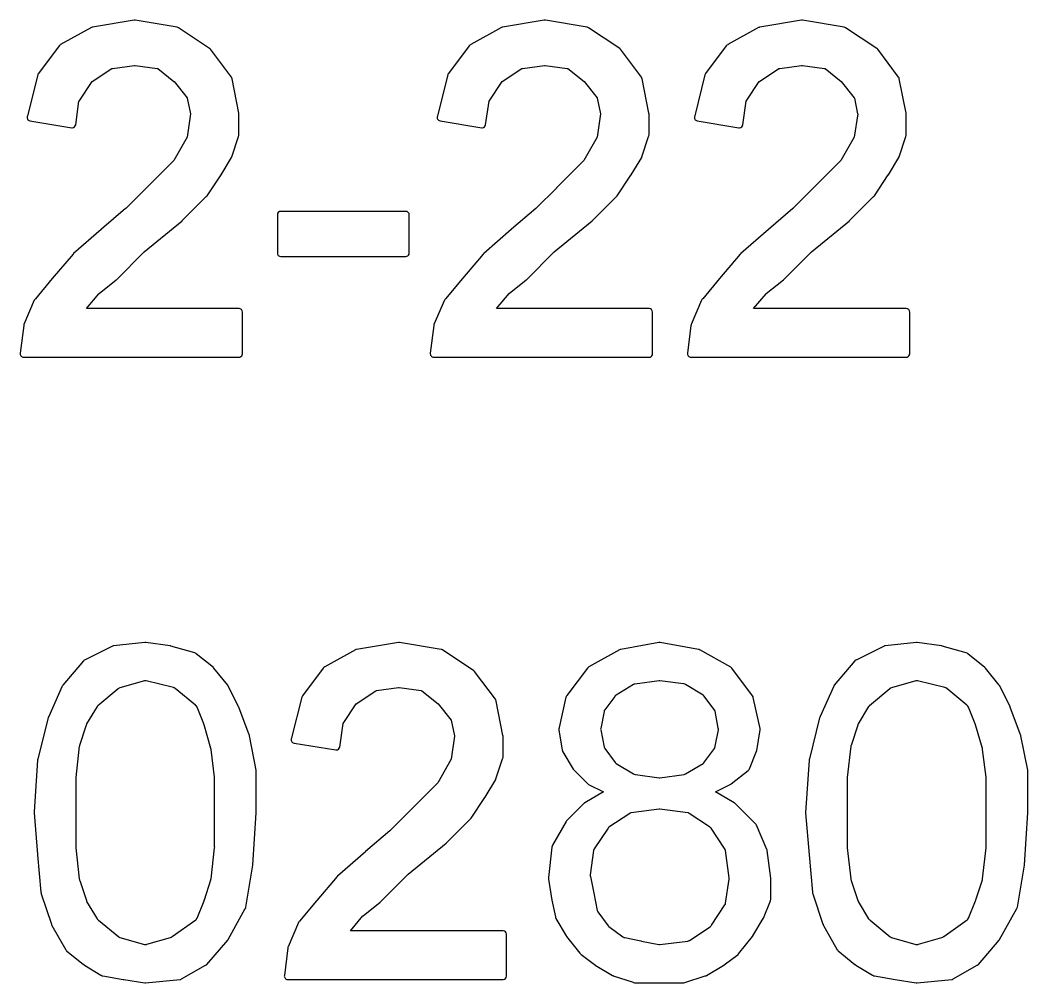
# Model space of a CAD drawing. Extents: x -200 to 200, y -150 to 150.
# Drawn here: x -155.58 to -146.66, y -131.6 to -123.08 of the extents above; entities that cross this region are included whole.
import ezdxf

# ---------------------------------------------------------------- set-up
doc = ezdxf.new("R2010")
doc.units = 0
doc.header["$MEASUREMENT"] = 0
doc.layers.get('0').update_dxf_attribs({"linetype": 'CONTINUOUS'})

msp = doc.modelspace()

# ---------------------------------------------------------------- linework, layer by layer
for points in [[(-154.556999, -123.080999), (-154.567009, -123.080999), (-154.567009, -123.080999), (-154.935997, -123.143004), (-154.935997, -123.143004), (-154.939003, -123.144003), (-154.939003, -123.144003, 0.063643), (-154.946007, -123.147001), (-154.946007, -123.147001), (-155.21801, -123.296995), (-155.21801, -123.296995), (-155.219002, -123.297995), (-155.219002, -123.297995, 0.139195), (-155.232002, -123.308005), (-155.232002, -123.308005), (-155.415001, -123.553), (-155.415001, -123.553), (-155.415001, -123.553999), (-155.415001, -123.553999, 0.113912), (-155.420997, -123.566), (-155.420997, -123.566), (-155.512001, -123.927), (-155.512001, -123.927), (-155.512001, -123.928), (-155.512001, -123.928, 0.509362), (-155.489998, -123.971998), (-155.489998, -123.971998), (-155.120002, -124.032995), (-155.120002, -124.032995), (-155.114998, -124.032995), (-155.114998, -124.032995, 0.375928), (-155.084999, -124.007002), (-155.084999, -124.007002), (-155.056007, -123.798994), (-155.056007, -123.798994), (-155.055, -123.797995), (-155.055, -123.797995), (-154.939995, -123.625006), (-154.939995, -123.625006), (-154.939003, -123.623999), (-154.939003, -123.623999), (-154.765999, -123.509001), (-154.765999, -123.509001), (-154.75901, -123.508001), (-154.75901, -123.508001), (-154.56501, -123.481001), (-154.56501, -123.481001), (-154.558998, -123.481001), (-154.558998, -123.481001), (-154.364006, -123.508001), (-154.364006, -123.508001), (-154.357994, -123.509001), (-154.357994, -123.509001), (-154.216011, -123.622999), (-154.216011, -123.622999), (-154.213997, -123.623999), (-154.213997, -123.623999), (-154.099006, -123.769003), (-154.099006, -123.769003), (-154.097999, -123.769995), (-154.097999, -123.769995), (-154.069999, -123.908995), (-154.069999, -123.908995), (-154.069008, -123.910002), (-154.069008, -123.910002), (-154.099006, -124.114996), (-154.099006, -124.114996), (-154.099006, -124.115996), (-154.099006, -124.115996), (-154.217003, -124.323004), (-154.217003, -124.323004), (-154.217003, -124.324003), (-154.217003, -124.324003), (-154.458, -124.565001), (-154.458, -124.565001, 0.023761), (-154.459999, -124.567), (-154.459999, -124.567), (-154.639, -124.746), (-154.639, -124.746, 0.041039), (-154.642997, -124.748999), (-154.642997, -124.748999), (-154.857002, -124.931998), (-154.857002, -124.931998), (-154.859001, -124.934004), (-154.859001, -124.934004), (-155.103004, -125.147001), (-155.103004, -125.147001), (-155.103996, -125.148001), (-155.103996, -125.148001, 0.046503), (-155.108009, -125.152006), (-155.108009, -125.152006), (-155.292, -125.367003), (-155.292, -125.367003), (-155.292, -125.368002), (-155.292, -125.368002), (-155.441002, -125.547003), (-155.441002, -125.547003), (-155.441993, -125.548002), (-155.441993, -125.548002, 0.124752), (-155.450996, -125.560004), (-155.450996, -125.560004), (-155.543007, -125.773993), (-155.543007, -125.773993), (-155.543007, -125.774992), (-155.543007, -125.774992, 0.068212), (-155.54499, -125.782995), (-155.54499, -125.782995), (-155.576011, -126.027006), (-155.576011, -126.027006), (-155.576011, -126.027998), (-155.576011, -126.027998, 0.463417), (-155.545997, -126.063002), (-155.545997, -126.063002), (-153.639, -126.063002), (-153.639, -126.063002), (-153.631004, -126.062002), (-153.631004, -126.062002, 0.337458), (-153.608986, -126.032995), (-153.608986, -126.032995), (-153.608986, -125.663992), (-153.608986, -125.663992, 0.414214), (-153.639, -125.634001), (-153.639, -125.634001), (-154.989998, -125.634001), (-154.989998, -125.634001), (-154.879997, -125.502005), (-154.879997, -125.502005), (-154.877998, -125.501005), (-154.877998, -125.501005), (-154.726997, -125.379996), (-154.726997, -125.379996, 0.023761), (-154.724998, -125.377997), (-154.724998, -125.377997), (-154.478996, -125.131994), (-154.478996, -125.131994), (-154.143013, -124.857001), (-154.143013, -124.857001), (-154.140999, -124.854994), (-154.140999, -124.854994), (-153.928993, -124.641997), (-153.928993, -124.641997), (-153.926994, -124.641005), (-153.926994, -124.641005, 0.064618), (-153.922004, -124.634993), (-153.922004, -124.634993), (-153.797996, -124.450995), (-153.797996, -124.450995, 0.018467), (-153.797004, -124.449003), (-153.797004, -124.449003), (-153.704994, -124.294996), (-153.704994, -124.294996), (-153.704994, -124.293997), (-153.704994, -124.293997, 0.045694), (-153.70301, -124.289), (-153.70301, -124.289), (-153.643989, -124.109999), (-153.643989, -124.109999), (-153.642997, -124.108999), (-153.642997, -124.108999, 0.120181), (-153.640007, -124.094999), (-153.640007, -124.094999), (-153.640007, -123.911001), (-153.640007, -123.911001, 0.051108), (-153.640999, -123.905005), (-153.640999, -123.905005), (-153.700996, -123.599997), (-153.700996, -123.599997), (-153.700996, -123.598997), (-153.700996, -123.598997, 0.128374), (-153.706993, -123.584997), (-153.706993, -123.584997), (-153.89199, -123.338995), (-153.89199, -123.338995, 0.082704), (-153.898994, -123.331999), (-153.898994, -123.331999), (-154.176002, -123.148001), (-154.176002, -123.148001, 0.108404), (-154.187996, -123.143004), (-154.187996, -123.143004), (-154.556999, -123.080999)], [(-150.926994, -123.080999), (-150.937004, -123.080999), (-150.937004, -123.080999), (-151.306007, -123.143004), (-151.306007, -123.143004), (-151.308998, -123.144003), (-151.308998, -123.144003, 0.063656), (-151.316001, -123.147001), (-151.316001, -123.147001), (-151.587989, -123.296995), (-151.587989, -123.296995), (-151.589012, -123.297995), (-151.589012, -123.297995, 0.139075), (-151.601997, -123.308005), (-151.601997, -123.308005), (-151.786003, -123.553), (-151.786003, -123.553), (-151.786003, -123.553999), (-151.786003, -123.553999, 0.113912), (-151.791999, -123.566), (-151.791999, -123.566), (-151.883003, -123.928999), (-151.883003, -123.928999), (-151.883003, -123.929999), (-151.883003, -123.929999, 0.486421), (-151.859993, -123.971998), (-151.859993, -123.971998), (-151.491005, -124.032995), (-151.491005, -124.032995), (-151.486, -124.032995), (-151.486, -124.032995, 0.375928), (-151.456001, -124.007002), (-151.456001, -124.007002), (-151.426002, -123.798994), (-151.426002, -123.798994), (-151.42501, -123.797995), (-151.42501, -123.797995), (-151.309989, -123.625006), (-151.309989, -123.625006), (-151.308998, -123.623999), (-151.308998, -123.623999), (-151.135994, -123.509001), (-151.135994, -123.509001), (-151.12899, -123.508001), (-151.12899, -123.508001), (-150.934989, -123.481001), (-150.934989, -123.481001), (-150.929008, -123.481001), (-150.929008, -123.481001), (-150.735008, -123.508001), (-150.735008, -123.508001), (-150.728004, -123.509001), (-150.728004, -123.509001), (-150.584999, -123.623999), (-150.584999, -123.623999), (-150.583992, -123.625006), (-150.583992, -123.625006), (-150.469001, -123.769003), (-150.469001, -123.769003), (-150.468009, -123.769995), (-150.468009, -123.769995), (-150.439994, -123.908995), (-150.439994, -123.908995), (-150.438987, -123.910002), (-150.438987, -123.910002), (-150.469001, -124.114996), (-150.469001, -124.114996), (-150.469001, -124.115996), (-150.469001, -124.115996), (-150.586998, -124.323004), (-150.586998, -124.323004), (-150.586998, -124.324003), (-150.586998, -124.324003), (-150.82801, -124.565001), (-150.82801, -124.565001, 0.023666), (-150.829994, -124.567), (-150.829994, -124.567), (-151.008995, -124.746), (-151.008995, -124.746, 0.041133), (-151.013008, -124.748999), (-151.013008, -124.748999), (-151.226997, -124.931998), (-151.226997, -124.931998), (-151.228996, -124.934004), (-151.228996, -124.934004), (-151.472999, -125.147001), (-151.472999, -125.147001), (-151.474006, -125.148001), (-151.474006, -125.148001, 0.046327), (-151.477989, -125.152006), (-151.477989, -125.152006), (-151.66201, -125.367003), (-151.66201, -125.367003), (-151.66201, -125.368002), (-151.66201, -125.368002), (-151.810997, -125.547003), (-151.810997, -125.547003), (-151.812004, -125.548002), (-151.812004, -125.548002, 0.124752), (-151.821006, -125.560004), (-151.821006, -125.560004), (-151.913993, -125.773993), (-151.913993, -125.773993), (-151.913993, -125.774992), (-151.913993, -125.774992, 0.068259), (-151.915992, -125.782995), (-151.915992, -125.782995), (-151.945991, -126.027006), (-151.945991, -126.027006), (-151.945991, -126.027998), (-151.945991, -126.027998, 0.463441), (-151.915992, -126.063002), (-151.915992, -126.063002), (-150.00901, -126.063002), (-150.00901, -126.063002), (-150.000999, -126.062002), (-150.000999, -126.062002, 0.337322), (-149.978996, -126.032995), (-149.978996, -126.032995), (-149.978996, -125.663992), (-149.978996, -125.663992, 0.414214), (-150.00901, -125.634001), (-150.00901, -125.634001), (-151.360008, -125.634001), (-151.360008, -125.634001), (-151.249, -125.501005), (-151.249, -125.501005), (-151.247001, -125.499991), (-151.247001, -125.499991), (-151.097999, -125.379996), (-151.097999, -125.379996, 0.023761), (-151.096, -125.377997), (-151.096, -125.377997), (-150.849006, -125.131994), (-150.849006, -125.131994), (-150.512992, -124.857001), (-150.512992, -124.857001, 0.023804), (-150.510993, -124.854994), (-150.510993, -124.854994), (-150.299003, -124.641997), (-150.299003, -124.641997), (-150.297004, -124.641005), (-150.297004, -124.641005, 0.06471), (-150.291999, -124.634993), (-150.291999, -124.634993), (-150.170005, -124.453001), (-150.170005, -124.453001), (-150.168998, -124.452002), (-150.168998, -124.452002, 0.018252), (-150.168006, -124.449995), (-150.168006, -124.449995), (-150.075004, -124.296004), (-150.075004, -124.296004), (-150.075996, -124.294996), (-150.075996, -124.294996, 0.057391), (-150.073005, -124.289), (-150.073005, -124.289), (-150.013999, -124.109999), (-150.013999, -124.109999), (-150.012992, -124.108999), (-150.012992, -124.108999, 0.120181), (-150.010002, -124.094999), (-150.010002, -124.094999), (-150.010002, -123.911001), (-150.010002, -123.911001, 0.051142), (-150.011009, -123.905005), (-150.011009, -123.905005), (-150.070991, -123.599997), (-150.070991, -123.599997), (-150.070991, -123.598997), (-150.070991, -123.598997, 0.128453), (-150.077003, -123.584997), (-150.077003, -123.584997), (-150.262001, -123.338995), (-150.262001, -123.338995, 0.082732), (-150.269004, -123.331999), (-150.269004, -123.331999), (-150.545997, -123.148001), (-150.545997, -123.148001, 0.108404), (-150.557991, -123.143004), (-150.557991, -123.143004), (-150.926994, -123.080999)], [(-148.651008, -123.080999), (-148.661003, -123.080999), (-148.661003, -123.080999), (-149.030006, -123.143004), (-149.030006, -123.143004), (-149.032997, -123.144003), (-149.032997, -123.144003, 0.063643), (-149.04, -123.147001), (-149.04, -123.147001), (-149.312004, -123.296995), (-149.312004, -123.296995), (-149.312995, -123.297995), (-149.312995, -123.297995, 0.139237), (-149.325996, -123.308005), (-149.325996, -123.308005), (-149.508995, -123.553), (-149.508995, -123.553), (-149.508995, -123.553999), (-149.508995, -123.553999, 0.113942), (-149.515006, -123.566), (-149.515006, -123.566), (-149.60601, -123.928999), (-149.60601, -123.928999), (-149.60601, -123.929999), (-149.60601, -123.929999, 0.486421), (-149.583, -123.971998), (-149.583, -123.971998), (-149.213996, -124.032995), (-149.213996, -124.032995), (-149.208991, -124.032995), (-149.208991, -124.032995, 0.375928), (-149.178993, -124.007002), (-149.178993, -124.007002), (-149.150001, -123.798994), (-149.150001, -123.798994), (-149.148994, -123.797995), (-149.148994, -123.797995), (-149.033988, -123.625006), (-149.033988, -123.625006), (-149.032997, -123.623999), (-149.032997, -123.623999), (-148.859992, -123.509001), (-148.859992, -123.509001), (-148.853004, -123.508001), (-148.853004, -123.508001), (-148.659004, -123.481001), (-148.659004, -123.481001), (-148.653007, -123.481001), (-148.653007, -123.481001), (-148.458, -123.508001), (-148.458, -123.508001), (-148.452003, -123.509001), (-148.452003, -123.509001), (-148.310005, -123.622999), (-148.310005, -123.622999), (-148.30799, -123.623999), (-148.30799, -123.623999), (-148.193, -123.769003), (-148.193, -123.769003), (-148.192008, -123.769995), (-148.192008, -123.769995), (-148.164009, -123.908995), (-148.164009, -123.908995), (-148.163001, -123.910002), (-148.163001, -123.910002), (-148.193, -124.114996), (-148.193, -124.114996), (-148.193, -124.115996), (-148.193, -124.115996), (-148.310996, -124.323004), (-148.310996, -124.323004), (-148.310996, -124.324003), (-148.310996, -124.324003), (-148.733009, -124.746), (-148.733009, -124.746, 0.040933), (-148.736991, -124.748999), (-148.736991, -124.748999), (-148.95301, -124.934004), (-148.95301, -124.934004), (-149.196998, -125.147001), (-149.196998, -125.147001), (-149.19799, -125.148001), (-149.19799, -125.148001, 0.046503), (-149.202003, -125.152006), (-149.202003, -125.152006), (-149.386009, -125.367003), (-149.386009, -125.367003), (-149.386009, -125.368002), (-149.386009, -125.368002), (-149.534996, -125.547003), (-149.534996, -125.547003), (-149.536003, -125.548002), (-149.536003, -125.548002, 0.124752), (-149.545005, -125.560004), (-149.545005, -125.560004), (-149.637001, -125.773993), (-149.637001, -125.773993), (-149.637001, -125.774992), (-149.637001, -125.774992, 0.068226), (-149.638999, -125.782995), (-149.638999, -125.782995), (-149.670005, -126.027006), (-149.670005, -126.027006), (-149.670005, -126.027998), (-149.670005, -126.027998, 0.463417), (-149.639991, -126.063002), (-149.639991, -126.063002), (-147.733009, -126.063002), (-147.733009, -126.063002), (-147.724998, -126.062002), (-147.724998, -126.062002, 0.337322), (-147.70301, -126.032995), (-147.70301, -126.032995), (-147.70301, -125.663992), (-147.70301, -125.663992, 0.414214), (-147.733009, -125.634001), (-147.733009, -125.634001), (-149.084007, -125.634001), (-149.084007, -125.634001), (-148.974006, -125.502005), (-148.974006, -125.502005), (-148.972007, -125.501005), (-148.972007, -125.501005), (-148.820991, -125.379996), (-148.820991, -125.379996, 0.023761), (-148.818992, -125.377997), (-148.818992, -125.377997), (-148.57299, -125.131994), (-148.57299, -125.131994), (-148.237007, -124.857001), (-148.237007, -124.857001, 0.02389), (-148.234992, -124.854994), (-148.234992, -124.854994), (-148.021995, -124.641997), (-148.021995, -124.641997), (-148.019996, -124.641005), (-148.019996, -124.641005, 0.064686), (-148.014991, -124.634993), (-148.014991, -124.634993), (-147.892005, -124.450995), (-147.892005, -124.450995, 0.018528), (-147.890998, -124.449003), (-147.890998, -124.449003), (-147.799003, -124.294996), (-147.799003, -124.294996), (-147.799003, -124.293997), (-147.799003, -124.293997, 0.045752), (-147.797004, -124.289), (-147.797004, -124.289), (-147.737998, -124.109999), (-147.737998, -124.109999), (-147.736991, -124.108999), (-147.736991, -124.108999, 0.120181), (-147.734001, -124.094999), (-147.734001, -124.094999), (-147.734001, -123.911001), (-147.734001, -123.911001, 0.051108), (-147.734992, -123.905005), (-147.734992, -123.905005), (-147.795005, -123.599997), (-147.795005, -123.599997), (-147.795005, -123.598997), (-147.795005, -123.598997, 0.128434), (-147.801002, -123.584997), (-147.801002, -123.584997), (-147.985999, -123.338995), (-147.985999, -123.338995, 0.082732), (-147.993003, -123.331999), (-147.993003, -123.331999), (-148.269996, -123.148001), (-148.269996, -123.148001, 0.108529), (-148.282005, -123.143004), (-148.282005, -123.143004), (-148.651008, -123.080999)], [(-152.132011, -124.803, 0.414214), (-152.161995, -124.773001), (-152.161995, -124.773001), (-153.270012, -124.773001), (-153.270012, -124.773001, 0.414214), (-153.299995, -124.803), (-153.299995, -124.803), (-153.299995, -125.140997), (-153.299995, -125.140997, 0.414214), (-153.270012, -125.171004), (-153.270012, -125.171004), (-152.161995, -125.171004), (-152.161995, -125.171004), (-152.153999, -125.169989), (-152.153999, -125.169989, 0.337421), (-152.132011, -125.140997), (-152.132011, -125.140997), (-152.132011, -124.803)], [(-154.465004, -128.586996), (-154.471992, -128.586996), (-154.471992, -128.586996), (-154.749, -128.618002), (-154.749, -128.618002), (-154.754005, -128.618994), (-154.754005, -128.618994, 0.044946), (-154.75901, -128.620993), (-154.75901, -128.620993), (-155.000999, -128.741995), (-155.000999, -128.741995, 0.139455), (-155.015007, -128.750998), (-155.015007, -128.750998), (-155.200004, -128.96601), (-155.200004, -128.96601), (-155.200004, -128.967001), (-155.200004, -128.967001, 0.06821), (-155.204002, -128.974005), (-155.204002, -128.974005), (-155.323997, -129.243994), (-155.323997, -129.243994), (-155.323997, -129.245001), (-155.323997, -129.245001, 0.101976), (-155.329002, -129.255988), (-155.329002, -129.255988), (-155.420006, -129.619009), (-155.420006, -129.619009), (-155.420006, -129.620001), (-155.420006, -129.620001, 0.084805), (-155.422004, -129.629996), (-155.422004, -129.629996), (-155.452995, -130.086997), (-155.452995, -130.086997), (-155.452995, -130.088004), (-155.452995, -130.088004, 0.074518), (-155.452995, -130.097006), (-155.452995, -130.097006), (-155.422004, -130.463004), (-155.422004, -130.463004, 0.024877), (-155.422004, -130.465994), (-155.422004, -130.465994), (-155.392997, -130.797995), (-155.392997, -130.797995), (-155.392006, -130.799002), (-155.392006, -130.799002, 0.102852), (-155.389992, -130.811011), (-155.389992, -130.811011), (-155.30001, -131.080008), (-155.30001, -131.080008), (-155.298988, -131.081), (-155.298988, -131.081, 0.106249), (-155.295006, -131.092993), (-155.295006, -131.092993), (-155.172996, -131.307013), (-155.172996, -131.307013), (-155.172004, -131.308005), (-155.172004, -131.308005, 0.08952), (-155.165001, -131.316), (-155.165001, -131.316), (-155.015007, -131.437003), (-155.015007, -131.437003), (-155.012993, -131.437995), (-155.012993, -131.437995, 0.065607), (-155.007011, -131.442999), (-155.007011, -131.442999), (-154.861, -131.530997), (-154.861, -131.530997), (-154.859001, -131.532004), (-154.859001, -131.532004, 0.138538), (-154.844001, -131.539008), (-154.844001, -131.539008), (-154.665001, -131.568991), (-154.665001, -131.568991), (-154.659004, -131.569998), (-154.659004, -131.569998), (-154.474006, -131.599997), (-154.474006, -131.599997), (-154.466011, -131.599997), (-154.466011, -131.599997), (-154.158989, -131.569998), (-154.158989, -131.569998), (-154.153999, -131.568991), (-154.153999, -131.568991, 0.063611), (-154.146995, -131.566001), (-154.146995, -131.566001), (-153.935005, -131.444998), (-153.935005, -131.444998), (-153.933006, -131.443991), (-153.933006, -131.443991, 0.094469), (-153.924003, -131.437003), (-153.924003, -131.437003), (-153.739006, -131.220999), (-153.739006, -131.220999), (-153.739006, -131.219992), (-153.739006, -131.219992, 0.041756), (-153.736, -131.21601), (-153.736, -131.21601), (-153.584007, -130.942999), (-153.584007, -130.942999), (-153.583, -130.942008), (-153.583, -130.942008, 0.115418), (-153.577995, -130.928992), (-153.577995, -130.928992), (-153.51699, -130.559989), (-153.51699, -130.559989), (-153.51699, -130.558997), (-153.51699, -130.558997, 0.016563), (-153.51699, -130.556998), (-153.51699, -130.556998), (-153.486, -130.095999), (-153.486, -130.095999, 0.016644), (-153.486, -130.094), (-153.486, -130.094), (-153.486, -129.724997), (-153.486, -129.724997, 0.051108), (-153.486992, -129.719), (-153.486992, -129.719), (-153.547004, -129.414008), (-153.547004, -129.414008), (-153.547004, -129.413001), (-153.547004, -129.413001, 0.06045), (-153.549003, -129.406012), (-153.549003, -129.406012), (-153.642006, -129.159995), (-153.642006, -129.159995, 0.018472), (-153.642997, -129.158011), (-153.642997, -129.158011), (-153.734993, -128.972998), (-153.734993, -128.972998, 0.060551), (-153.739006, -128.967001), (-153.739006, -128.967001), (-153.862007, -128.814001), (-153.862007, -128.814001, 0.047396), (-153.865989, -128.810004), (-153.865989, -128.810004), (-154.017006, -128.689001), (-154.017006, -128.689001), (-154.017997, -128.687994), (-154.017997, -128.687994, 0.12388), (-154.030998, -128.681006), (-154.030998, -128.681006), (-154.242988, -128.620001), (-154.242988, -128.620001), (-154.245002, -128.618994), (-154.245002, -128.618994, 0.042022), (-154.249992, -128.618002), (-154.249992, -128.618002), (-154.465004, -128.586996)], [(-152.219001, -128.586996), (-152.228996, -128.586996), (-152.228996, -128.586996), (-152.597999, -128.648993), (-152.597999, -128.648993), (-152.601005, -128.65), (-152.601005, -128.65, 0.063566), (-152.607994, -128.653006), (-152.607994, -128.653006), (-152.879997, -128.803992), (-152.879997, -128.803992), (-152.881004, -128.804999), (-152.881004, -128.804999, 0.139091), (-152.894004, -128.814993), (-152.894004, -128.814993), (-153.077003, -129.058997), (-153.077003, -129.058997), (-153.077003, -129.060004), (-153.077003, -129.060004, 0.113797), (-153.083, -129.071997), (-153.083, -129.071997), (-153.174003, -129.433005), (-153.174003, -129.433005), (-153.174003, -129.434012), (-153.174003, -129.434012, 0.509038), (-153.152, -129.477988), (-153.152, -129.477988), (-152.783012, -129.538992), (-152.783012, -129.538992), (-152.778007, -129.538992), (-152.778007, -129.538992, 0.376071), (-152.748008, -129.512991), (-152.748008, -129.512991), (-152.717994, -129.304999), (-152.717994, -129.304999), (-152.716987, -129.304007), (-152.716987, -129.304007), (-152.601997, -129.131003), (-152.601997, -129.131003), (-152.601005, -129.130011), (-152.601005, -129.130011), (-152.428001, -129.015006), (-152.428001, -129.015006), (-152.420997, -129.013998), (-152.420997, -129.013998), (-152.226997, -128.987006), (-152.226997, -128.987006), (-152.221, -128.987006), (-152.221, -128.987006), (-152.027, -129.013998), (-152.027, -129.013998), (-152.019996, -129.015006), (-152.019996, -129.015006), (-151.877006, -129.130011), (-151.877006, -129.130011), (-151.875999, -129.131003), (-151.875999, -129.131003), (-151.760994, -129.275), (-151.760994, -129.275), (-151.760002, -129.275992), (-151.760002, -129.275992), (-151.732002, -129.414999), (-151.732002, -129.414999), (-151.730995, -129.416007), (-151.730995, -129.416007), (-151.760994, -129.620993), (-151.760994, -129.620993), (-151.760994, -129.622), (-151.760994, -129.622), (-151.879005, -129.829001), (-151.879005, -129.829001), (-151.879005, -129.830008), (-151.879005, -129.830008), (-151.997001, -129.948004), (-151.997001, -129.948004, 0.023761), (-151.999, -129.950003), (-151.999, -129.950003), (-152.119987, -130.071005), (-152.119987, -130.071005, 0.023753), (-152.122001, -130.072989), (-152.122001, -130.072989), (-152.301002, -130.252005), (-152.301002, -130.252005, 0.040977), (-152.305, -130.254996), (-152.305, -130.254996), (-152.519004, -130.437994), (-152.519004, -130.437994), (-152.521003, -130.439993), (-152.521003, -130.439993), (-152.767006, -130.655005), (-152.767006, -130.655005), (-152.767006, -130.655997), (-152.767006, -130.655997, 0.03564), (-152.769996, -130.659003), (-152.769996, -130.659003), (-152.950996, -130.870993), (-152.950996, -130.870993), (-152.950996, -130.872), (-152.950996, -130.872, 0.035737), (-152.954002, -130.875006), (-152.954002, -130.875006), (-153.102989, -131.053), (-153.102989, -131.053), (-153.103996, -131.053992), (-153.103996, -131.053992, 0.124754), (-153.112999, -131.066), (-153.112999, -131.066), (-153.204994, -131.280005), (-153.204994, -131.280005), (-153.204994, -131.280997), (-153.204994, -131.280997, 0.068307), (-153.207008, -131.289008), (-153.207008, -131.289008), (-153.237999, -131.534003), (-153.237999, -131.534003), (-153.237999, -131.534995), (-153.237999, -131.534995, 0.463517), (-153.208, -131.569998), (-153.208, -131.569998), (-151.301002, -131.569998), (-151.301002, -131.569998, 0.414214), (-151.271003, -131.54), (-151.271003, -131.54), (-151.271003, -131.170004), (-151.271003, -131.170004, 0.414214), (-151.301002, -131.13999), (-151.301002, -131.13999), (-152.652, -131.13999), (-152.652, -131.13999), (-152.541999, -131.008002), (-152.541999, -131.008002), (-152.540001, -131.006995), (-152.540001, -131.006995), (-152.389, -130.886008), (-152.389, -130.886008), (-152.140998, -130.638007), (-152.140998, -130.638007), (-151.805, -130.362998), (-151.805, -130.362998), (-151.590995, -130.149008), (-151.590995, -130.149008), (-151.589012, -130.148001), (-151.589012, -130.148001, 0.064614), (-151.584007, -130.142004), (-151.584007, -130.142004), (-151.461998, -129.959006), (-151.461998, -129.959006), (-151.461006, -129.957999), (-151.461006, -129.957999, 0.018205), (-151.460014, -129.956), (-151.460014, -129.956), (-151.366996, -129.802008), (-151.366996, -129.802008), (-151.368003, -129.801001), (-151.368003, -129.801001, 0.057462), (-151.364997, -129.795004), (-151.364997, -129.795004), (-151.306007, -129.617011), (-151.306007, -129.617011), (-151.305, -129.615988), (-151.305, -129.615988, 0.12012), (-151.301994, -129.601996), (-151.301994, -129.601996), (-151.301994, -129.416998), (-151.301994, -129.416998, 0.051082), (-151.302986, -129.411002), (-151.302986, -129.411002), (-151.362999, -129.105994), (-151.362999, -129.105994), (-151.362999, -129.105002), (-151.362999, -129.105002, 0.128577), (-151.36901, -129.090994), (-151.36901, -129.090994), (-151.554008, -128.845007), (-151.554008, -128.845007, 0.082798), (-151.561012, -128.838004), (-151.561012, -128.838004), (-151.838005, -128.653998), (-151.838005, -128.653998, 0.108415), (-151.849998, -128.648993), (-151.849998, -128.648993), (-152.219001, -128.586996)], [(-149.911994, -128.586996), (-149.922004, -128.586996), (-149.922004, -128.586996), (-150.260002, -128.648993), (-150.260002, -128.648993), (-150.262992, -128.65), (-150.262992, -128.65, 0.063688), (-150.269996, -128.653006), (-150.269996, -128.653006), (-150.541999, -128.803992), (-150.541999, -128.803992), (-150.543006, -128.804999), (-150.543006, -128.804999, 0.13897), (-150.555992, -128.814993), (-150.555992, -128.814993), (-150.739006, -129.058005), (-150.739006, -129.058005), (-150.739006, -129.058997), (-150.739006, -129.058997, 0.134171), (-150.746009, -129.072989), (-150.746009, -129.072989), (-150.805, -129.34101), (-150.805, -129.34101), (-150.805, -129.342001), (-150.805, -129.342001, 0.16221), (-150.808006, -129.360999), (-150.808006, -129.360999), (-150.777992, -129.541998), (-150.777992, -129.541998), (-150.777, -129.543005), (-150.777, -129.543005, 0.106246), (-150.773002, -129.554999), (-150.773002, -129.554999), (-150.681999, -129.708014), (-150.681999, -129.708014), (-150.681007, -129.709006), (-150.681007, -129.709006, 0.065689), (-150.676002, -129.715002), (-150.676002, -129.715002), (-150.556999, -129.833991), (-150.556999, -129.833991, 0.131964), (-150.545005, -129.844), (-150.545005, -129.844), (-150.413002, -129.91001), (-150.413002, -129.91001), (-150.411994, -129.911002), (-150.411994, -129.911002), (-150.577995, -130.006003), (-150.577995, -130.006003), (-150.579002, -130.006995), (-150.579002, -130.006995, 0.053979), (-150.583992, -130.010993), (-150.583992, -130.010993), (-150.733985, -130.161002), (-150.733985, -130.161002, 0.113071), (-150.742988, -130.170996), (-150.742988, -130.170996), (-150.864006, -130.381995), (-150.864006, -130.381995), (-150.864006, -130.383002), (-150.864006, -130.383002, 0.136782), (-150.870002, -130.398001), (-150.870002, -130.398001), (-150.898994, -130.666998), (-150.898994, -130.666998), (-150.898994, -130.668005), (-150.898994, -130.668005, 0.124985), (-150.900001, -130.683005), (-150.900001, -130.683005), (-150.870002, -130.867011), (-150.870002, -130.867011), (-150.868995, -130.868002), (-150.868995, -130.868002), (-150.868995, -130.868994), (-150.868995, -130.868994), (-150.838996, -131.017005), (-150.838996, -131.017005, 0.131562), (-150.834999, -131.032004), (-150.834999, -131.032004), (-150.74401, -131.183997), (-150.74401, -131.183997), (-150.742988, -131.184989), (-150.742988, -131.184989, 0.041904), (-150.739997, -131.189002), (-150.739997, -131.189002), (-150.622001, -131.336997), (-150.622001, -131.336997), (-150.620994, -131.338004), (-150.620994, -131.338004, 0.112755), (-150.611991, -131.347998), (-150.611991, -131.347998), (-150.491996, -131.439002), (-150.491996, -131.439002), (-150.489997, -131.439993), (-150.489997, -131.439993, 0.041881), (-150.486, -131.442999), (-150.486, -131.442999), (-150.332008, -131.534995), (-150.332008, -131.534995), (-150.331001, -131.534995), (-150.331001, -131.534995, 0.045869), (-150.325996, -131.537009), (-150.325996, -131.537009), (-150.150001, -131.595007), (-150.150001, -131.595007), (-150.14701, -131.595999), (-150.14701, -131.595999, 0.131675), (-150.131996, -131.599997), (-150.131996, -131.599997), (-149.702003, -131.599997), (-149.702003, -131.599997), (-149.702003, -131.59899), (-149.702003, -131.59899), (-149.693, -131.597998), (-149.693, -131.597998), (-149.513999, -131.539008), (-149.513999, -131.539008), (-149.508995, -131.538001), (-149.508995, -131.538001, 0.063676), (-149.501991, -131.534995), (-149.501991, -131.534995), (-149.347999, -131.442999), (-149.347999, -131.442999), (-149.346, -131.441992), (-149.346, -131.441992), (-149.344993, -131.441001), (-149.344993, -131.441001), (-149.222007, -131.347998), (-149.222007, -131.347998), (-149.221, -131.347006), (-149.221, -131.347006, 0.047559), (-149.216987, -131.343009), (-149.216987, -131.343009), (-149.094001, -131.189002), (-149.094001, -131.189002, 0.041904), (-149.09101, -131.184989), (-149.09101, -131.184989), (-148.999, -131.032004), (-148.999, -131.032004), (-148.997993, -131.031012), (-148.997993, -131.031012, 0.026309), (-148.997001, -131.027991), (-148.997001, -131.027991), (-148.935005, -130.873999), (-148.935005, -130.873999, 0.093872), (-148.93299, -130.862998), (-148.93299, -130.862998), (-148.93299, -130.678), (-148.93299, -130.678, 0.03319), (-148.93299, -130.674002), (-148.93299, -130.674002), (-148.963996, -130.428), (-148.963996, -130.428, 0.068177), (-148.965995, -130.420004), (-148.965995, -130.420004), (-149.058006, -130.206), (-149.058006, -130.206), (-149.058998, -130.205008), (-149.058998, -130.205008, 0.092139), (-149.06501, -130.196005), (-149.06501, -130.196005), (-149.250007, -130.010993), (-149.250007, -130.010993, 0.065594), (-149.256004, -130.006003), (-149.256004, -130.006003), (-149.422004, -129.911002), (-149.422004, -129.911002), (-149.421012, -129.91001), (-149.421012, -129.91001), (-149.286994, -129.842993), (-149.286994, -129.842993, 0.041671), (-149.283012, -129.840003), (-149.283012, -129.840003), (-149.133003, -129.720007), (-149.133003, -129.720007), (-149.131004, -129.719), (-149.131004, -129.719, 0.151048), (-149.120002, -129.704993), (-149.120002, -129.704993), (-149.058006, -129.551001), (-149.058006, -129.551001), (-149.056999, -129.549994), (-149.056999, -129.549994, 0.041707), (-149.056007, -129.545004), (-149.056007, -129.545004), (-149.026008, -129.360999), (-149.026008, -129.360999), (-149.027, -129.360007), (-149.027, -129.360007, 0.085462), (-149.027, -129.350012), (-149.027, -129.350012), (-149.086997, -129.07601), (-149.086997, -129.07601), (-149.086997, -129.075003), (-149.086997, -129.075003, 0.128577), (-149.093009, -129.060996), (-149.093009, -129.060996), (-149.278007, -128.814993), (-149.278007, -128.814993, 0.101221), (-149.286994, -128.806998), (-149.286994, -128.806998), (-149.560996, -128.653998), (-149.560996, -128.653998), (-149.562004, -128.653006), (-149.562004, -128.653006, 0.096998), (-149.573005, -128.648993), (-149.573005, -128.648993), (-149.911994, -128.586996)], [(-147.637, -128.586996), (-147.644004, -128.586996), (-147.644004, -128.586996), (-147.920005, -128.618002), (-147.920005, -128.618002), (-147.92501, -128.618994), (-147.92501, -128.618994, 0.044833), (-147.93, -128.620993), (-147.93, -128.620993), (-148.170997, -128.741003), (-148.170997, -128.741003), (-148.173011, -128.741995), (-148.173011, -128.741995, 0.13937), (-148.187003, -128.750998), (-148.187003, -128.750998), (-148.370994, -128.96601), (-148.370994, -128.96601), (-148.370994, -128.967001), (-148.370994, -128.967001, 0.068288), (-148.375007, -128.974005), (-148.375007, -128.974005), (-148.495002, -129.243994), (-148.495002, -129.243994), (-148.495002, -129.245001), (-148.495002, -129.245001, 0.1019), (-148.499992, -129.255988), (-148.499992, -129.255988), (-148.590995, -129.619009), (-148.590995, -129.619009), (-148.590995, -129.620001), (-148.590995, -129.620001, 0.084805), (-148.592994, -129.629996), (-148.592994, -129.629996), (-148.624, -130.092001), (-148.624, -130.092001, 0.041631), (-148.624, -130.097006), (-148.624, -130.097006), (-148.592994, -130.465994), (-148.592994, -130.465994), (-148.564002, -130.797995), (-148.564002, -130.797995), (-148.562995, -130.799002), (-148.562995, -130.799002, 0.102857), (-148.560996, -130.811011), (-148.560996, -130.811011), (-148.471, -131.080008), (-148.471, -131.080008), (-148.469993, -131.081), (-148.469993, -131.081, 0.106249), (-148.46601, -131.092993), (-148.46601, -131.092993), (-148.344001, -131.307013), (-148.344001, -131.307013), (-148.342994, -131.308005), (-148.342994, -131.308005, 0.08952), (-148.33599, -131.316), (-148.33599, -131.316), (-148.187003, -131.437003), (-148.187003, -131.437003), (-148.185005, -131.437995), (-148.185005, -131.437995, 0.065823), (-148.178993, -131.442999), (-148.178993, -131.442999), (-148.031989, -131.530997), (-148.031989, -131.530997), (-148.029991, -131.532004), (-148.029991, -131.532004, 0.138568), (-148.014991, -131.539008), (-148.014991, -131.539008), (-147.829994, -131.569998), (-147.829994, -131.569998), (-147.645988, -131.599997), (-147.645988, -131.599997), (-147.637992, -131.599997), (-147.637992, -131.599997), (-147.329994, -131.569998), (-147.329994, -131.569998), (-147.324989, -131.568991), (-147.324989, -131.568991, 0.063501), (-147.318, -131.566001), (-147.318, -131.566001), (-147.10601, -131.444998), (-147.10601, -131.444998), (-147.103996, -131.443991), (-147.103996, -131.443991, 0.09444), (-147.094993, -131.437003), (-147.094993, -131.437003), (-146.909995, -131.220999), (-146.909995, -131.220999), (-146.909995, -131.219992), (-146.909995, -131.219992, 0.041671), (-146.907005, -131.21601), (-146.907005, -131.21601), (-146.754997, -130.942999), (-146.754997, -130.942999), (-146.75399, -130.942008), (-146.75399, -130.942008, 0.115347), (-146.749, -130.928992), (-146.749, -130.928992), (-146.687995, -130.559989), (-146.687995, -130.559989, 0.024742), (-146.687995, -130.556998), (-146.687995, -130.556998), (-146.657005, -130.095999), (-146.657005, -130.095999, 0.016644), (-146.657005, -130.094), (-146.657005, -130.094), (-146.657005, -129.724997), (-146.657005, -129.724997, 0.051108), (-146.657996, -129.719), (-146.657996, -129.719), (-146.719001, -129.414008), (-146.719001, -129.414008), (-146.719001, -129.413001), (-146.719001, -129.413001, 0.06045), (-146.721, -129.406012), (-146.721, -129.406012), (-146.813011, -129.159995), (-146.813011, -129.159995, 0.018472), (-146.814002, -129.158011), (-146.814002, -129.158011), (-146.905998, -128.972998), (-146.905998, -128.972998, 0.060467), (-146.909995, -128.967001), (-146.909995, -128.967001), (-147.033012, -128.814001), (-147.033012, -128.814001, 0.047413), (-147.036994, -128.810004), (-147.036994, -128.810004), (-147.187995, -128.689001), (-147.187995, -128.689001), (-147.189002, -128.687994), (-147.189002, -128.687994, 0.12388), (-147.202003, -128.681006), (-147.202003, -128.681006), (-147.413993, -128.620001), (-147.413993, -128.620001), (-147.415992, -128.618994), (-147.415992, -128.618994, 0.042147), (-147.420997, -128.618002), (-147.420997, -128.618002), (-147.637, -128.586996)], [(-154.461998, -128.926993, 0.119016), (-154.476005, -128.926993), (-154.476005, -128.926993), (-154.476997, -128.926993), (-154.476997, -128.926993), (-154.692985, -128.987997), (-154.692985, -128.987997, 0.135818), (-154.706993, -128.995993), (-154.706993, -128.995993), (-154.708, -128.997), (-154.708, -128.997), (-154.888008, -129.148001), (-154.888008, -129.148001, 0.077775), (-154.893989, -129.15499), (-154.893989, -129.15499), (-154.894996, -129.15499), (-154.894996, -129.15499), (-154.987999, -129.308997), (-154.987999, -129.308997, 0.096933), (-154.991996, -129.319998), (-154.991996, -129.319998), (-154.991996, -129.32099), (-154.991996, -129.32099), (-155.050987, -129.500006), (-155.050987, -129.500006, 0.052055), (-155.052009, -129.506003), (-155.052009, -129.506003), (-155.053001, -129.506003), (-155.053001, -129.506003), (-155.083992, -129.783011), (-155.083992, -129.783011, 0.02489), (-155.083992, -129.786002), (-155.083992, -129.786002), (-155.083992, -130.401007), (-155.083992, -130.401007, 0.02489), (-155.083992, -130.403998), (-155.083992, -130.403998), (-155.053001, -130.680991), (-155.053001, -130.680991, 0.095093), (-155.049995, -130.692008), (-155.049995, -130.692008), (-155.049003, -130.692999), (-155.049003, -130.692999), (-154.989998, -130.872), (-154.989998, -130.872, 0.057462), (-154.986992, -130.877997), (-154.986992, -130.877997), (-154.987999, -130.879004), (-154.987999, -130.879004), (-154.894996, -131.032996), (-154.894996, -131.032996, 0.117581), (-154.884987, -131.043005), (-154.884987, -131.043005), (-154.883003, -131.043997), (-154.883003, -131.043997), (-154.704002, -131.192999), (-154.704002, -131.192999, 0.087131), (-154.694999, -131.198004), (-154.694999, -131.198004), (-154.692985, -131.198996), (-154.692985, -131.198996), (-154.476997, -131.261008), (-154.476997, -131.261008, 0.162286), (-154.458, -131.259985), (-154.458, -131.259985), (-154.453987, -131.258994), (-154.453987, -131.258994), (-154.24601, -131.198996), (-154.24601, -131.198996, 0.135782), (-154.232002, -131.191), (-154.232002, -131.191), (-154.230995, -131.190009), (-154.230995, -131.190009), (-154.021995, -131.041007), (-154.021995, -131.041007, 0.142994), (-154.012001, -131.027991), (-154.012001, -131.027991), (-154.010994, -131.027991), (-154.010994, -131.027991), (-153.948997, -130.873999), (-153.948997, -130.873999, 0.077077), (-153.946998, -130.864996), (-153.946998, -130.864996), (-153.945991, -130.863989), (-153.945991, -130.863989), (-153.888008, -130.687003), (-153.888008, -130.687003, 0.052178), (-153.887001, -130.680991), (-153.887001, -130.680991), (-153.886009, -130.680991), (-153.886009, -130.680991), (-153.855003, -130.403998), (-153.855003, -130.403998, 0.074516), (-153.855003, -130.394995), (-153.855003, -130.394995), (-153.855003, -130.094), (-153.855003, -130.094, 0.041494), (-153.855003, -130.088995), (-153.855003, -130.088995), (-153.855003, -129.786002), (-153.855003, -129.786002, 0.041494), (-153.855003, -129.780997), (-153.855003, -129.780997), (-153.855003, -129.77999), (-153.855003, -129.77999), (-153.886009, -129.536002), (-153.886009, -129.536002, 0.068177), (-153.888008, -129.528006), (-153.888008, -129.528006), (-153.888008, -129.526999), (-153.888008, -129.526999), (-153.94799, -129.317007), (-153.94799, -129.317007, 0.063693), (-153.951011, -129.310004), (-153.951011, -129.310004), (-153.951011, -129.308997), (-153.951011, -129.308997), (-154.010994, -129.159995), (-154.010994, -129.159995, 0.170013), (-154.024009, -129.144995), (-154.024009, -129.144995), (-154.025001, -129.144003), (-154.025001, -129.144003), (-154.204002, -128.994009), (-154.204002, -128.994009, 0.114057), (-154.216011, -128.987997), (-154.216011, -128.987997), (-154.219993, -128.987006), (-154.219993, -128.987006), (-154.461998, -128.926993)], [(-149.913002, -128.926001), (-149.920997, -128.926001), (-149.920997, -128.926001), (-150.135993, -128.956), (-150.135993, -128.956, 0.098133), (-150.14701, -128.959998), (-150.14701, -128.959998), (-150.148002, -128.959998), (-150.148002, -128.959998), (-150.301994, -129.053), (-150.301994, -129.053, 0.128744), (-150.313011, -129.063986), (-150.313011, -129.063986), (-150.313011, -129.065009), (-150.313011, -129.065009), (-150.402, -129.183997), (-150.402, -129.183997, 0.128522), (-150.407997, -129.198004), (-150.407997, -129.198004), (-150.407997, -129.198996), (-150.407997, -129.198996), (-150.437995, -129.350012), (-150.437995, -129.350012, 0.102338), (-150.437995, -129.362006), (-150.437995, -129.362006), (-150.407005, -129.51499), (-150.407005, -129.51499, 0.110451), (-150.402, -129.526999), (-150.402, -129.526999), (-150.309989, -129.65), (-150.309989, -129.65, 0.082695), (-150.303001, -129.657004), (-150.303001, -129.657004), (-150.301994, -129.657996), (-150.301994, -129.657996), (-150.148002, -129.750998), (-150.148002, -129.750998, 0.13889), (-150.131996, -129.756003), (-150.131996, -129.756003), (-150.129005, -129.756003), (-150.129005, -129.756003), (-149.920997, -129.784995), (-149.920997, -129.784995), (-149.913002, -129.784995), (-149.913002, -129.784995), (-149.698005, -129.755011), (-149.698005, -129.755011, 0.098043), (-149.687004, -129.750998), (-149.687004, -129.750998), (-149.685996, -129.750998), (-149.685996, -129.750998), (-149.532005, -129.657996), (-149.532005, -129.657996, 0.147143), (-149.519996, -129.64501), (-149.519996, -129.64501), (-149.518989, -129.644003), (-149.518989, -129.644003), (-149.431007, -129.526999), (-149.431007, -129.526999, 0.162278), (-149.424995, -129.509009), (-149.424995, -129.509009), (-149.424995, -129.508002), (-149.424995, -129.508002), (-149.424003, -129.50701), (-149.424003, -129.50701), (-149.396003, -129.362006), (-149.396003, -129.362006, 0.137695), (-149.396995, -129.345999), (-149.396995, -129.345999), (-149.396995, -129.345007), (-149.396995, -129.345007), (-149.426002, -129.196005), (-149.426002, -129.196005, 0.134392), (-149.433006, -129.181998), (-149.433006, -129.181998), (-149.433006, -129.180991), (-149.433006, -129.180991), (-149.524009, -129.060996), (-149.524009, -129.060996, 0.082798), (-149.531013, -129.053992), (-149.531013, -129.053992), (-149.532005, -129.053), (-149.532005, -129.053), (-149.685996, -128.959998), (-149.685996, -128.959998, 0.138886), (-149.702003, -128.955008), (-149.702003, -128.955008), (-149.704994, -128.955008), (-149.704994, -128.955008), (-149.913002, -128.926001)], [(-147.633994, -128.926993, 0.119016), (-147.648002, -128.926993), (-147.648002, -128.926993), (-147.649009, -128.926993), (-147.649009, -128.926993), (-147.864005, -128.987997), (-147.864005, -128.987997, 0.135747), (-147.878013, -128.995993), (-147.878013, -128.995993), (-147.879005, -128.997), (-147.879005, -128.997), (-148.058998, -129.148001), (-148.058998, -129.148001, 0.077843), (-148.064994, -129.15499), (-148.064994, -129.15499), (-148.066001, -129.15499), (-148.066001, -129.15499), (-148.159004, -129.308997), (-148.159004, -129.308997, 0.096888), (-148.163001, -129.319998), (-148.163001, -129.319998), (-148.163001, -129.32099), (-148.163001, -129.32099), (-148.221992, -129.500006), (-148.221992, -129.500006, 0.052073), (-148.222999, -129.506003), (-148.222999, -129.506003), (-148.223991, -129.506003), (-148.223991, -129.506003), (-148.255012, -129.783011), (-148.255012, -129.783011, 0.024865), (-148.255012, -129.786002), (-148.255012, -129.786002), (-148.255012, -130.401007), (-148.255012, -130.401007, 0.024865), (-148.255012, -130.403998), (-148.255012, -130.403998), (-148.223991, -130.680991), (-148.223991, -130.680991, 0.095129), (-148.221, -130.692008), (-148.221, -130.692008), (-148.220008, -130.692999), (-148.220008, -130.692999), (-148.160987, -130.872), (-148.160987, -130.872, 0.057391), (-148.157997, -130.877997), (-148.157997, -130.877997), (-148.159004, -130.879004), (-148.159004, -130.879004), (-148.066001, -131.032996), (-148.066001, -131.032996, 0.117432), (-148.056007, -131.043005), (-148.056007, -131.043005), (-148.054008, -131.043997), (-148.054008, -131.043997), (-147.874992, -131.192999), (-147.874992, -131.192999, 0.087131), (-147.865989, -131.198004), (-147.865989, -131.198004), (-147.864005, -131.198996), (-147.864005, -131.198996), (-147.649009, -131.261008), (-147.649009, -131.261008, 0.162291), (-147.630012, -131.259985), (-147.630012, -131.259985), (-147.625999, -131.258994), (-147.625999, -131.258994), (-147.416999, -131.198996), (-147.416999, -131.198996, 0.135692), (-147.403007, -131.191), (-147.403007, -131.191), (-147.402, -131.190009), (-147.402, -131.190009), (-147.193, -131.041007), (-147.193, -131.041007, 0.142994), (-147.183006, -131.027991), (-147.183006, -131.027991), (-147.181999, -131.027991), (-147.181999, -131.027991), (-147.120002, -130.873999), (-147.120002, -130.873999, 0.077115), (-147.118003, -130.864996), (-147.118003, -130.864996), (-147.117011, -130.863989), (-147.117011, -130.863989), (-147.058997, -130.687003), (-147.058997, -130.687003, 0.052178), (-147.05799, -130.680991), (-147.05799, -130.680991), (-147.056999, -130.680991), (-147.056999, -130.680991), (-147.026008, -130.403998), (-147.026008, -130.403998, 0.074554), (-147.026008, -130.394995), (-147.026008, -130.394995), (-147.026008, -129.786002), (-147.026008, -129.786002, 0.041515), (-147.026008, -129.780997), (-147.026008, -129.780997), (-147.026008, -129.77999), (-147.026008, -129.77999), (-147.056999, -129.536002), (-147.056999, -129.536002, 0.068177), (-147.058997, -129.528006), (-147.058997, -129.528006), (-147.058997, -129.526999), (-147.058997, -129.526999), (-147.118995, -129.317007), (-147.118995, -129.317007, 0.063658), (-147.122001, -129.310004), (-147.122001, -129.310004), (-147.122001, -129.308997), (-147.122001, -129.308997), (-147.181999, -129.159995), (-147.181999, -129.159995, 0.1699), (-147.194999, -129.144995), (-147.194999, -129.144995), (-147.195991, -129.144003), (-147.195991, -129.144003), (-147.375007, -128.994009), (-147.375007, -128.994009, 0.113932), (-147.387, -128.987997), (-147.387, -128.987997), (-147.391013, -128.987006), (-147.391013, -128.987006), (-147.633994, -128.926993)], [(-149.913002, -130.064002), (-149.920997, -130.064002), (-149.920997, -130.064002), (-150.166999, -130.095007), (-150.166999, -130.095007, 0.116644), (-150.18, -130.099997), (-150.18, -130.099997), (-150.364997, -130.223013), (-150.364997, -130.223013, 0.094284), (-150.372993, -130.230994), (-150.372993, -130.230994), (-150.496009, -130.414999), (-150.496009, -130.414999, 0.116644), (-150.500999, -130.428), (-150.500999, -130.428), (-150.530998, -130.642996), (-150.530998, -130.642996, 0.116813), (-150.529991, -130.657004), (-150.529991, -130.657004), (-150.528999, -130.657996), (-150.528999, -130.657996), (-150.500007, -130.806006), (-150.500007, -130.806006), (-150.500007, -130.806998), (-150.500007, -130.806998), (-150.469001, -130.961005), (-150.469001, -130.961005, 0.103342), (-150.463996, -130.971991), (-150.463996, -130.971991), (-150.463996, -130.972998), (-150.463996, -130.972998), (-150.372001, -131.095999), (-150.372001, -131.095999, 0.071145), (-150.365989, -131.101996), (-150.365989, -131.101996), (-150.241996, -131.193991), (-150.241996, -131.193991, 0.093878), (-150.232002, -131.198996), (-150.232002, -131.198996), (-150.224998, -131.200003), (-150.224998, -131.200003), (-150.082008, -131.228995), (-150.082008, -131.228995), (-150.077003, -131.230002), (-150.077003, -131.230002), (-149.922996, -131.261008), (-149.922996, -131.261008, 0.051108), (-149.916999, -131.262), (-149.916999, -131.262), (-149.913002, -131.262), (-149.913002, -131.262), (-149.666999, -131.230994), (-149.666999, -131.230994, 0.116644), (-149.653999, -131.226004), (-149.653999, -131.226004), (-149.652, -131.225012), (-149.652, -131.225012), (-149.469001, -131.102988), (-149.469001, -131.102988, 0.124404), (-149.459007, -131.092001), (-149.459007, -131.092001), (-149.458, -131.090994), (-149.458, -131.090994), (-149.338005, -130.910986), (-149.338005, -130.910986, 0.141765), (-149.333, -130.89501), (-149.333, -130.89501), (-149.332008, -130.894003), (-149.332008, -130.894003), (-149.302009, -130.682013), (-149.302009, -130.682013, 0.082926), (-149.302009, -130.671988), (-149.302009, -130.671988), (-149.302009, -130.670996), (-149.302009, -130.670996), (-149.333, -130.428), (-149.333, -130.428, 0.158691), (-149.340995, -130.411002), (-149.340995, -130.411002), (-149.340995, -130.409995), (-149.340995, -130.409995), (-149.461006, -130.230994), (-149.461006, -130.230994, 0.124362), (-149.471992, -130.220999), (-149.471992, -130.220999), (-149.473991, -130.219992), (-149.473991, -130.219992), (-149.653999, -130.099997), (-149.653999, -130.099997, 0.074269), (-149.66201, -130.095999), (-149.66201, -130.095999), (-149.666999, -130.095007), (-149.666999, -130.095007), (-149.913002, -130.064002)]]:
    msp.add_lwpolyline(points, format="xyb")

doc.saveas('drawing.dxf')
